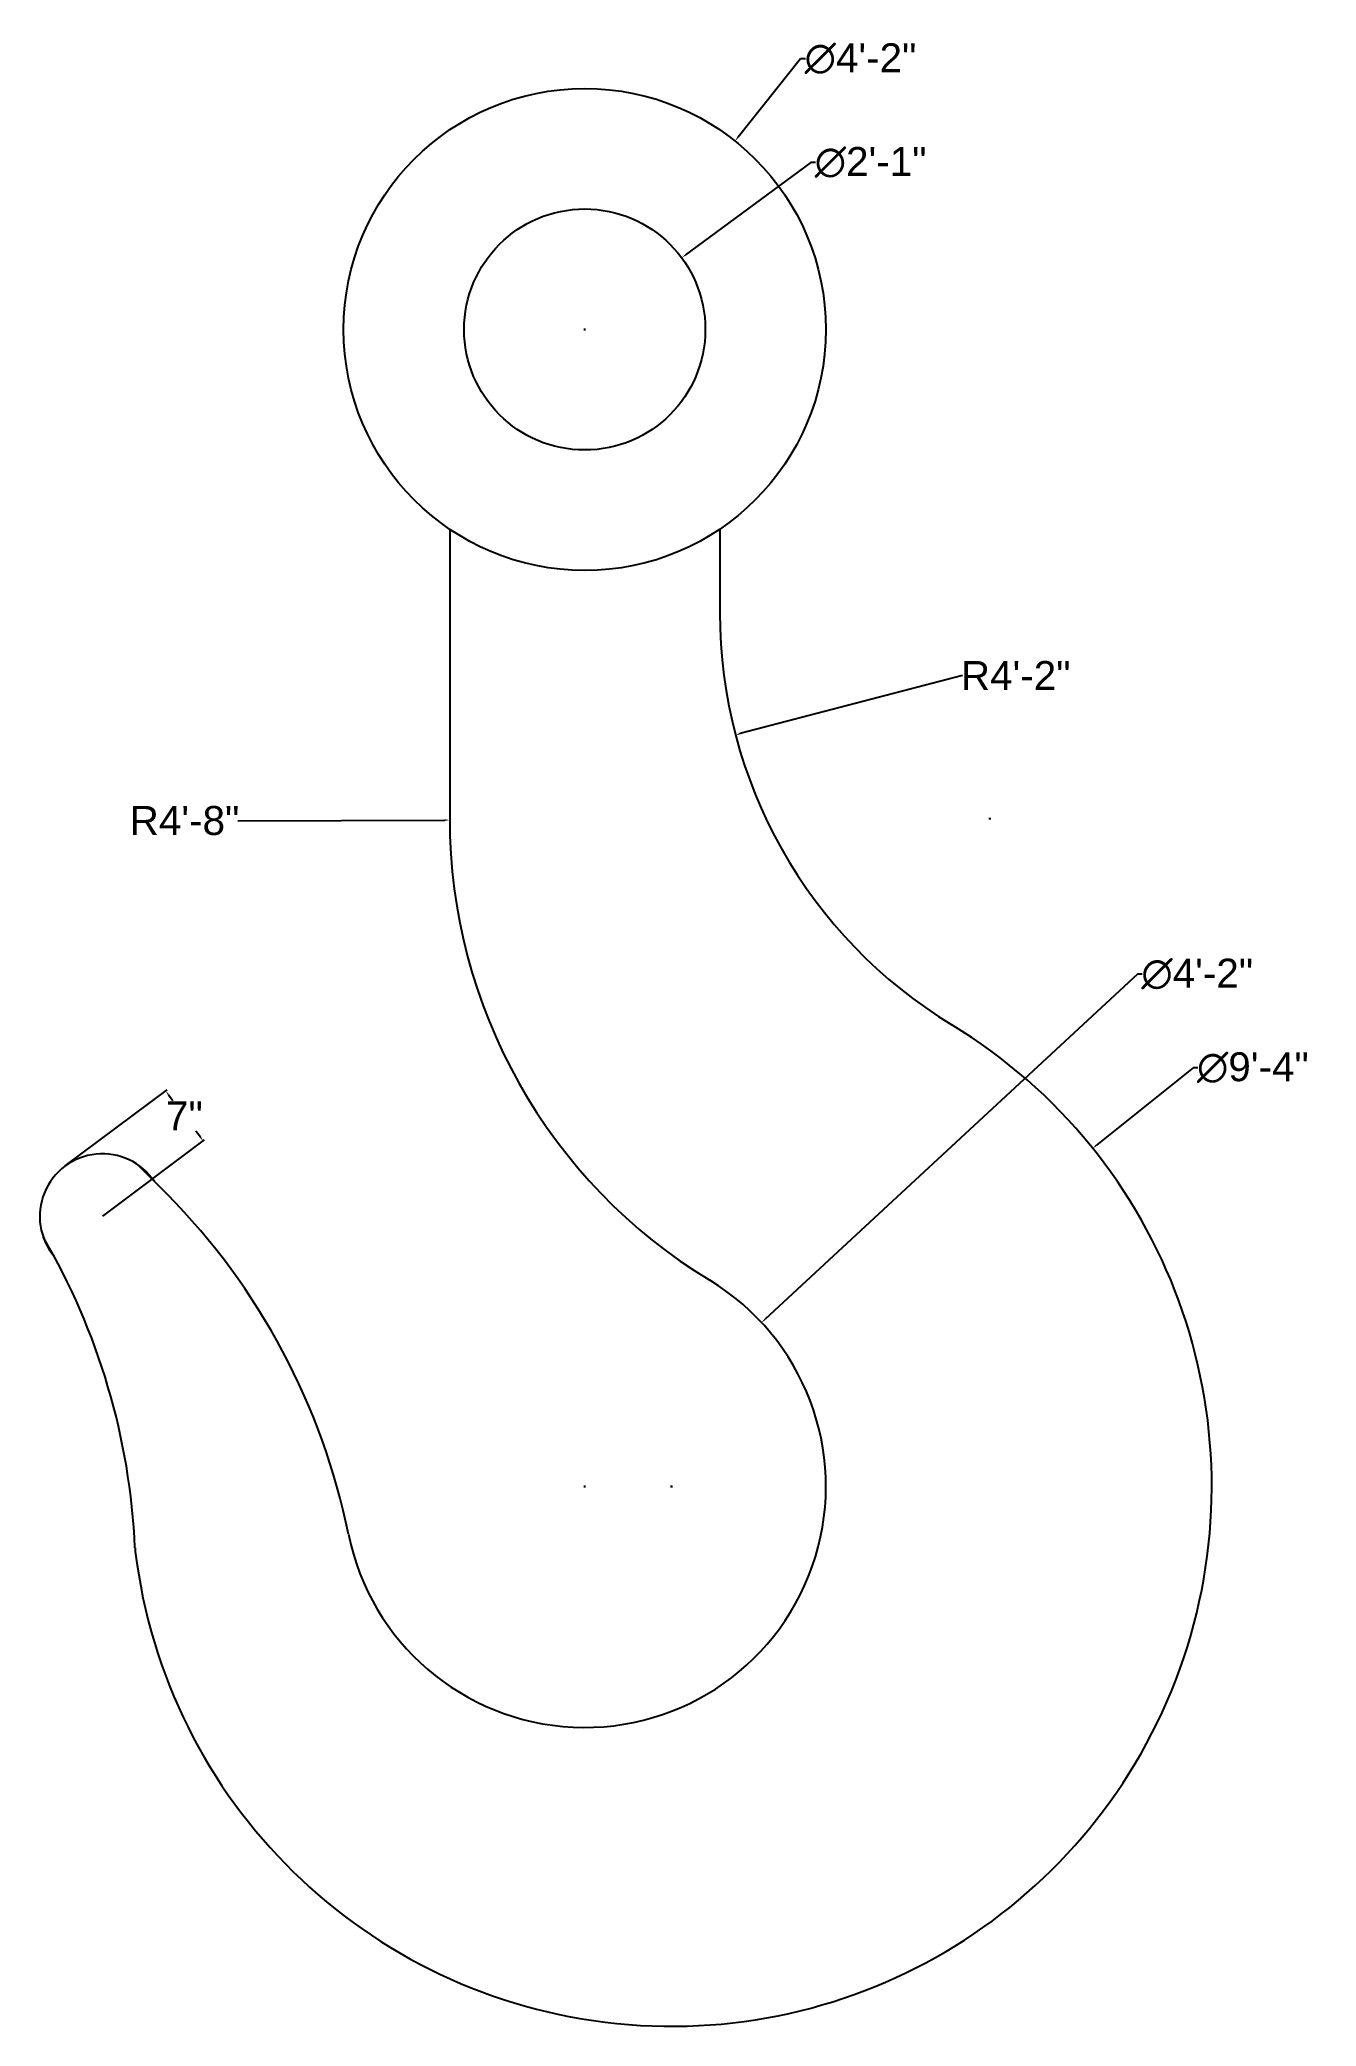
# Model space of a CAD drawing. Header units: inches. Extents: x 376 to 509, y 297 to 503.
import ezdxf

# ---------------------------------------------------------------- set-up
doc = ezdxf.new("R2010")
doc.units = ezdxf.units.IN
doc.header["$MEASUREMENT"] = 0
doc.styles.get("Standard").update_dxf_attribs({"font": 'arial.ttf'})
doc.dimstyles.get("Standard").update_dxf_attribs({"dimtxt": 3, "dimasz": 0.5, "dimexe": 0.18, "dimexo": 0.0625, "dimgap": 0.09, "dimtad": 0, "dimtih": 1, "dimtoh": 1, "dimdec": 0, "dimzin": 0, "dimdsep": 46, "dimlunit": 4, "dimtxsty": 'Standard', "dimcen": 0.09, "dimadec": 0, "dimazin": 0, "dimtfac": 1, "dimtdec": 0, "dimtofl": 0, "dimtmove": 0, "dimatfit": 3, "dimfxl": 1, "dimtolj": 1, "dimtzin": 0, "dimarcsym": 0})

# ---------------------------------------------------------------- blocks, each defined once
blk = doc.blocks.new('*D2')
at = {"color": 0, "lineweight": -2, "transparency": 16777216}
blk.add_line((472, 436.87), (448.95, 430.84), dxfattribs=at)
at = {"color": 0, "transparency": 16777216}
blk.add_solid([(448.93, 430.92), (448.97, 430.76), (448.47, 430.71)], dxfattribs=at)
at = {"layer": 'Defpoints', "color": 0, "transparency": 16777216}
for p in [(496.84, 443.38), (448.47, 430.71)]:
    blk.add_point(p, dxfattribs=at)
at = {"color": 0, "transparency": 16777216, "insert": (477.52, 436.87), "char_height": 3, "attachment_point": 5}
blk.add_mtext('\\A1;R4\'-2"', dxfattribs=at)
blk = doc.blocks.new('*D3')
at = {"color": 0, "lineweight": -2, "transparency": 16777216}
for p, q in [((396.86, 421.81), (418.34, 421.87)), ((474.75, 422.02), (474.93, 422.02)), ((474.84, 421.93), (474.84, 422.11))]:
    blk.add_line(p, q, dxfattribs=at)
at = {"color": 0, "transparency": 16777216}
blk.add_solid([(418.34, 421.95), (418.34, 421.79), (418.84, 421.87)], dxfattribs=at)
at = {"layer": 'Defpoints', "color": 0, "transparency": 16777216}
for p in [(418.84, 421.87), (474.84, 422.02)]:
    blk.add_point(p, dxfattribs=at)
at = {"color": 0, "transparency": 16777216, "insert": (391.35, 421.81), "char_height": 3, "attachment_point": 5}
blk.add_mtext('\\A1;R4\'-8"', dxfattribs=at)
blk = doc.blocks.new('*D4')
at = {"color": 0, "lineweight": -2, "transparency": 16777216}
for p, q in [((378.99, 386), (389.54, 393.9)), ((389.69, 393.39), (390.15, 392.78)), ((392.99, 388.98), (392.53, 389.6)), ((382.89, 380.8), (393.43, 388.69))]:
    blk.add_line(p, q, dxfattribs=at)
at = {"color": 0, "transparency": 16777216}
for points in [[(389.76, 393.44), (389.63, 393.34), (389.39, 393.79)], [(393.06, 389.03), (392.92, 388.93), (393.29, 388.58)]]:
    blk.add_solid(points, dxfattribs=at)
at = {"layer": 'Defpoints', "color": 0, "transparency": 16777216}
for p in [(389.39, 393.79), (378.94, 385.96), (382.84, 380.76)]:
    blk.add_point(p, dxfattribs=at)
at = {"color": 0, "transparency": 16777216, "insert": (391.34, 391.19), "char_height": 3, "attachment_point": 5}
blk.add_mtext('\\A1;7"', dxfattribs=at)
blk = doc.blocks.new('*D5')
at = {"color": 0, "lineweight": -2, "transparency": 16777216}
for p, q in [((455.22, 500.85), (448.73, 492.7)), ((455.72, 500.85), (455.22, 500.85)), ((432.75, 472.76), (432.93, 472.76)), ((432.84, 472.67), (432.84, 472.85))]:
    blk.add_line(p, q, dxfattribs=at)
at = {"color": 0, "transparency": 16777216}
blk.add_solid([(448.67, 492.76), (448.8, 492.65), (448.42, 492.31)], dxfattribs=at)
at = {"layer": 'Defpoints', "color": 0, "transparency": 16777216}
for p in [(448.42, 492.31), (417.26, 453.21)]:
    blk.add_point(p, dxfattribs=at)
at = {"color": 0, "transparency": 16777216, "insert": (461.43, 500.85), "char_height": 3, "attachment_point": 5}
blk.add_mtext('\\A1;∅4\'-2"', dxfattribs=at)
blk = doc.blocks.new('*D6')
at = {"color": 0, "lineweight": -2, "transparency": 16777216}
for p, q in [((456.27, 490.09), (443.29, 480.49)), ((456.77, 490.09), (456.27, 490.09)), ((432.75, 472.76), (432.93, 472.76)), ((432.84, 472.67), (432.84, 472.85))]:
    blk.add_line(p, q, dxfattribs=at)
at = {"color": 0, "transparency": 16777216}
blk.add_solid([(443.24, 480.56), (443.34, 480.43), (442.89, 480.2)], dxfattribs=at)
at = {"layer": 'Defpoints', "color": 0, "transparency": 16777216}
for p in [(442.89, 480.2), (422.79, 465.33)]:
    blk.add_point(p, dxfattribs=at)
at = {"color": 0, "transparency": 16777216, "insert": (462.48, 490.09), "char_height": 3, "attachment_point": 5}
blk.add_mtext('\\A1;∅2\'-1"', dxfattribs=at)
blk = doc.blocks.new('*D7')
at = {"color": 0, "lineweight": -2, "transparency": 16777216}
for p, q in [((490.13, 405.9), (451.53, 370.1)), ((490.63, 405.9), (490.13, 405.9)), ((432.75, 352.76), (432.93, 352.76)), ((432.84, 352.67), (432.84, 352.85))]:
    blk.add_line(p, q, dxfattribs=at)
at = {"color": 0, "transparency": 16777216}
blk.add_solid([(451.48, 370.16), (451.59, 370.04), (451.17, 369.76)], dxfattribs=at)
at = {"layer": 'Defpoints', "color": 0, "transparency": 16777216}
for p in [(451.17, 369.76), (414.51, 335.76)]:
    blk.add_point(p, dxfattribs=at)
at = {"color": 0, "transparency": 16777216, "insert": (496.34, 405.9), "char_height": 3, "attachment_point": 5}
blk.add_mtext('\\A1;∅4\'-2"', dxfattribs=at)
blk = doc.blocks.new('*D8')
at = {"color": 0, "lineweight": -2, "transparency": 16777216}
for p, q in [((495.9, 396.19), (485.89, 388.15)), ((496.4, 396.19), (495.9, 396.19)), ((441.75, 352.76), (441.93, 352.76)), ((441.84, 352.67), (441.84, 352.85))]:
    blk.add_line(p, q, dxfattribs=at)
at = {"color": 0, "transparency": 16777216}
blk.add_solid([(485.83, 388.21), (485.94, 388.08), (485.5, 387.83)], dxfattribs=at)
at = {"layer": 'Defpoints', "color": 0, "transparency": 16777216}
for p in [(485.5, 387.83), (398.18, 317.69)]:
    blk.add_point(p, dxfattribs=at)
at = {"color": 0, "transparency": 16777216, "insert": (502.11, 396.19), "char_height": 3, "attachment_point": 5}
blk.add_mtext('\\A1;∅9\'-4"', dxfattribs=at)

msp = doc.modelspace()

# ---------------------------------------------------------------- linework, layer by layer
for p, q in [((418.84, 452.05), (418.84, 422.02)), ((446.84, 452.05), (446.84, 443.38)), ((386.52, 386.12), (389.54, 383.06))]:
    msp.add_line(p, q)
for radius in [25, 12.5]:
    msp.add_circle((432.84, 472.76), radius)
for centre, radius, start, end in [((496.84, 443.38), 50, 180, 238.7437), ((474.84, 422.02), 56, 180, 238.7671), ((441.84, 352.76), 56, 186.9174, 58.7437), ((382.84, 380.76), 6.5, 33.7777, 219.8604), ((339.74, 333.87), 70, 11.4691, 44.6408), ((316.28, 343.28), 70, 2.5497, 30.3525), ((432.84, 352.76), 25, 191.4691, 58.7671), ((391.21, 346.62), 5, 182.5497, 186.9174)]:
    msp.add_arc(centre, radius, start, end)

# ---------------------------------------------------------------- dimensions: what is measured, and where the dimension line sits
for p1, p2, picture, middle in [((417.26, 453.21), (448.42, 492.31), '*D5', (461.43, 500.85)), ((422.79, 465.33), (442.89, 480.2), '*D6', (462.48, 490.09)), ((414.51, 335.76), (451.17, 369.76), '*D7', (496.34, 405.9)), ((398.18, 317.69), (485.5, 387.83), '*D8', (502.11, 396.19))]:
    dim = msp.add_diameter_dim_2p(p1=p1, p2=p2, dimstyle='Standard')
    dim.commit()
    dim.dimension.update_dxf_attribs({"geometry": picture, "text_midpoint": middle, "dimtype": 163})
for center, mpoint, picture, middle in [((496.84, 443.38), (448.47, 430.71), '*D2', (472, 436.87)), ((474.84, 422.02), (418.84, 421.87), '*D3', (396.86, 421.81))]:
    dim = msp.add_radius_dim(center=center, mpoint=mpoint, dimstyle='Standard')
    dim.commit()
    dim.dimension.update_dxf_attribs({"geometry": picture, "text_midpoint": middle, "dimtype": 164})
dim = msp.add_aligned_dim(p1=(382.8393, 380.7615), p2=(378.9439, 385.9649), distance=-13.0525, dimstyle='Standard')
dim.commit()
dim.dimension.update_dxf_attribs({"geometry": '*D4', "text_midpoint": (391.3405, 391.1854)})

doc.saveas('drawing.dxf')
